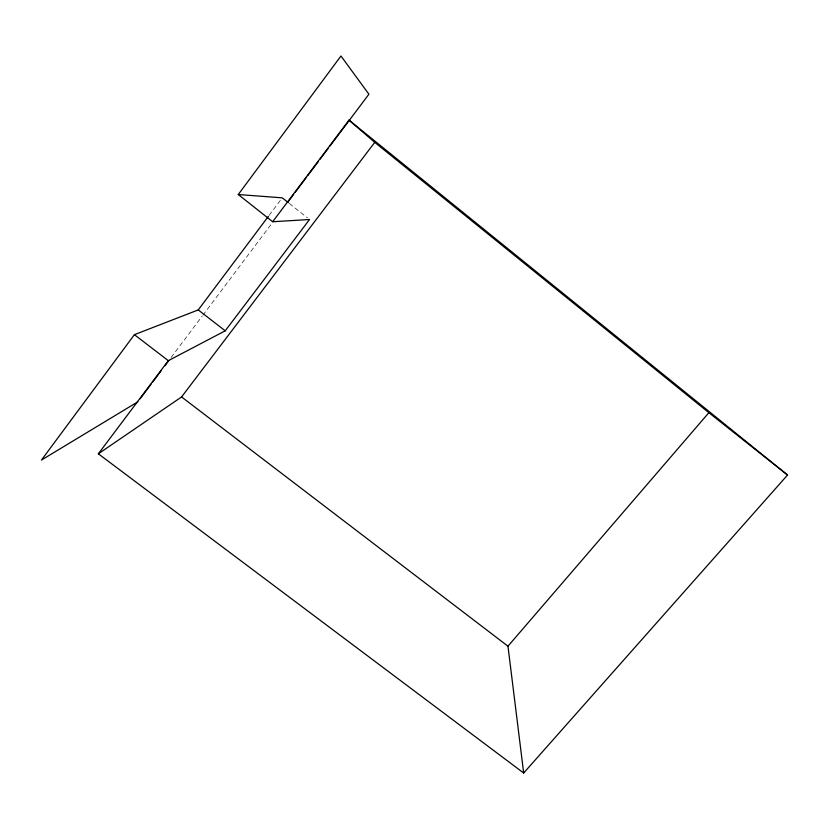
<?xml version="1.0" encoding="UTF-8"?>
<svg xmlns="http://www.w3.org/2000/svg" width="829" height="829" viewBox="0 0 829 829"><rect width="100%" height="100%" fill="white"/><g stroke="black" fill="none" stroke-linecap="round" stroke-linejoin="round"><path stroke-width="0.62" stroke-dasharray="4.14 3.11" d="M269.156 215.322L280.72 199.893M171.157 357.454L202.183 316.16M202.95 315.134L271.974 223.26M289.331 203.457L307.518 217.903"/><path stroke-width="1.24" d="M268.389 216.348L198.245 309.922L134.402 334.667L41.45 460.064L137.811 401.837M272.668 221.737L348.999 120.122L787.55 475.017L523.679 773.011L98.35 453.805L168.318 360.667L225.219 330.812L309.538 219.509L272.668 221.737L238.275 194.525L340.968 55.989L368.905 94.226L330.129 145.842M140.142 398.749L151.002 384.293M152.546 382.231L161.075 370.874M164.961 365.713L168.836 360.553M288.254 201.582L293.684 194.359M295.228 192.297L306.088 177.841M307.642 175.779L318.491 161.323M320.046 159.261L328.574 147.904M98.35 453.805L181.572 396.946L374.749 142.35L348.999 120.122M523.679 773.011L507.97 646.205L708.868 412.687L787.55 475.017M238.275 194.525L282.264 197.841L288.326 202.659M181.572 396.946L507.97 646.205M134.402 334.667L168.318 360.667M198.245 309.922L225.219 330.812M374.749 142.35L708.868 412.687"/></g></svg>
